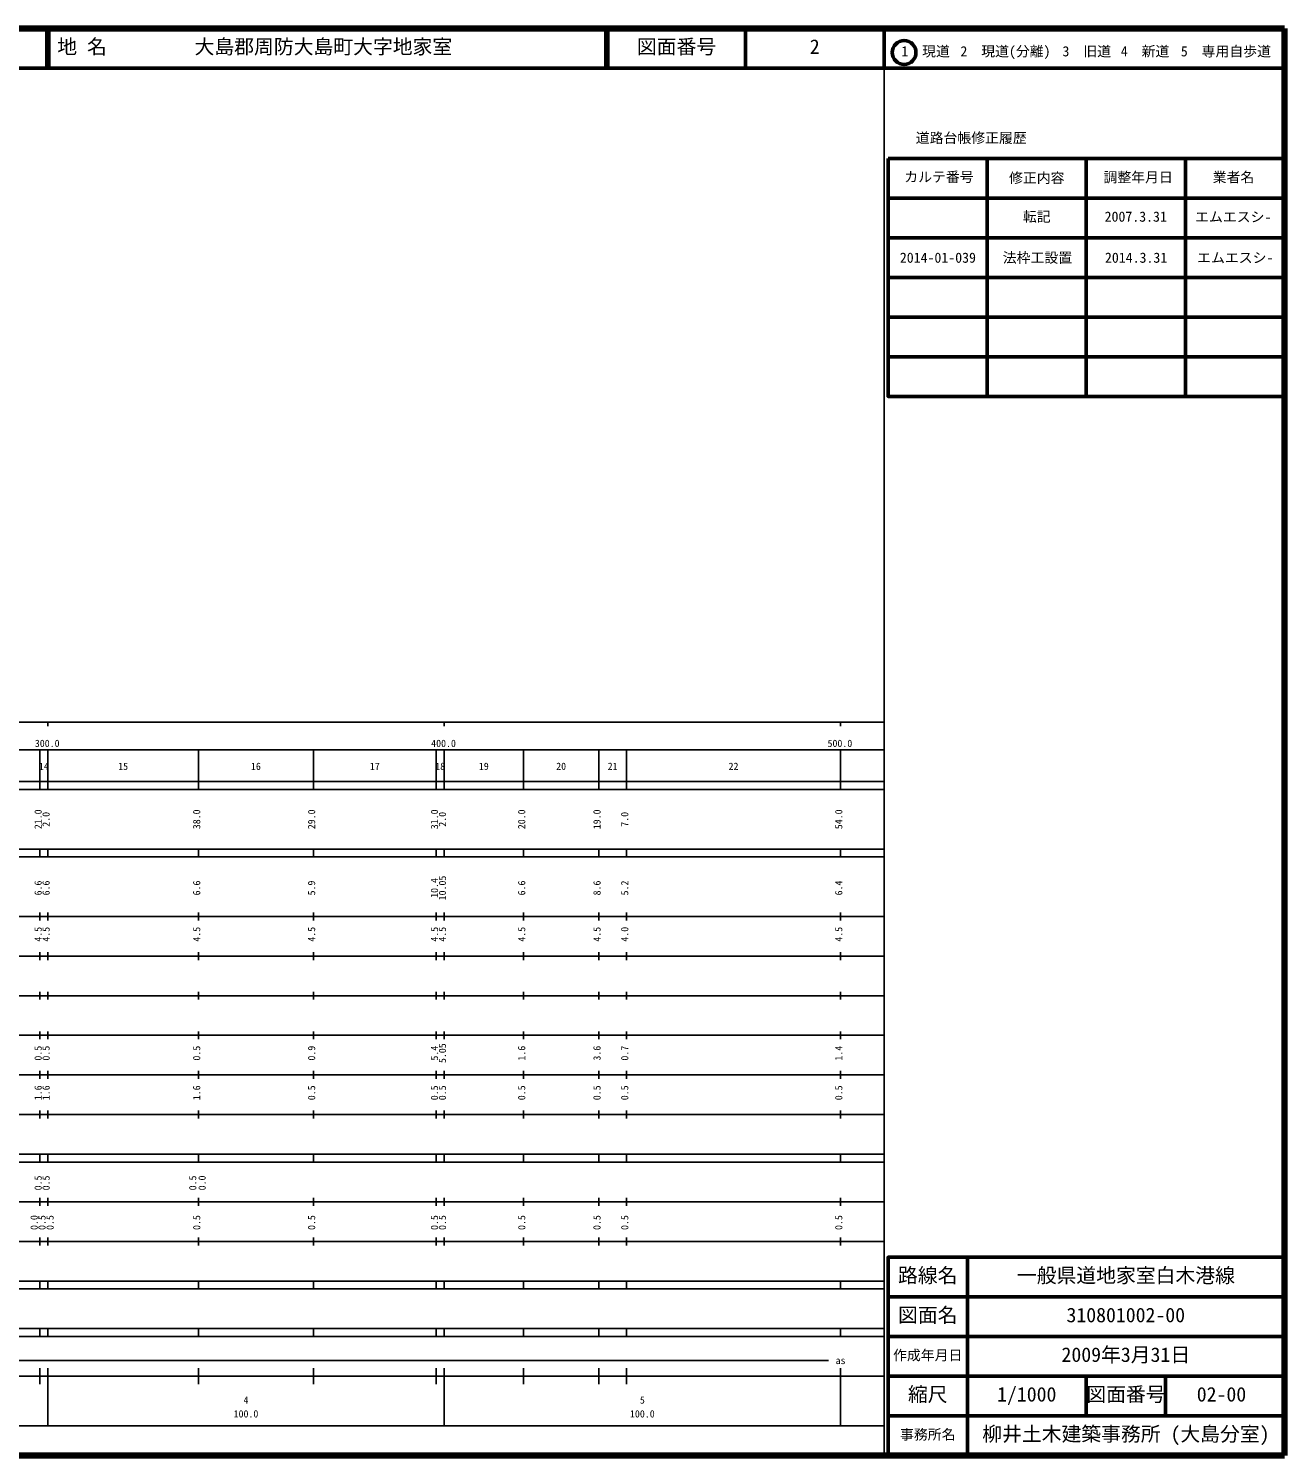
# Model space of a CAD drawing. Units: millimetres on the paper. Extents: x 40 to 680, y 20 to 380.
# Drawn here: x 363.1 to 680, y 20 to 380 of the extents above; entities that cross this region are included whole.
import ezdxf
from ezdxf.enums import TextEntityAlignment as Align

# ---------------------------------------------------------------- set-up
doc = ezdxf.new("R2010")
doc.units = ezdxf.units.MM
for name, color, linetype, lineweight in [('M-TTL', 2, 'Continuous', 140), ('M-TTL-BAND', 7, 'Continuous', 25), ('M-TTL-FRAM', 2, 'Continuous', 50), ('M-TTL-LINE', 7, 'Continuous', 50)]:
    doc.layers.add(name, color=color, linetype=linetype, lineweight=lineweight)
doc.layers.add('M-TTL-TXT', color=7, linetype='Continuous')
doc.styles.add('ＭＳ ゴシック', font='')
doc.styles.get('ＭＳ ゴシック').set_extended_font_data('MS Gothic')

msp = doc.modelspace()

# ---------------------------------------------------------------- linework, layer by layer
at = {"layer": 'M-TTL'}
for p, q in [((680, 380), (40, 380)), ((680, 20), (680, 380)), ((40, 20), (680, 20))]:
    msp.add_line(p, q, dxfattribs=at)
at = {"layer": 'M-TTL-BAND'}
for p, q in [((579, 20), (579, 370)), ((40, 205), (579, 205)), ((368, 205), (368, 204)), ((468, 205), (468, 204)), ((568, 205), (568, 204)), ((68, 198), (579, 198)), ((366, 188), (366, 198)), ((368, 188), (368, 198)), ((406, 188), (406, 198)), ((435, 188), (435, 198)), ((466, 188), (466, 198)), ((468, 188), (468, 198)), ((488, 188), (488, 198)), ((507, 188), (507, 198)), ((514, 188), (514, 198)), ((568, 188), (568, 198)), ((40, 190), (579, 190)), ((40, 188), (579, 188)), ((40, 173), (579, 173)), ((366, 171), (366, 173)), ((368, 171), (368, 173)), ((406, 171), (406, 173)), ((435, 171), (435, 173)), ((466, 171), (466, 173)), ((468, 171), (468, 173)), ((488, 171), (488, 173)), ((507, 171), (507, 173)), ((514, 171), (514, 173)), ((568, 171), (568, 173)), ((40, 171), (579, 171)), ((40, 156), (579, 156)), ((366, 155), (366, 157)), ((368, 155), (368, 157)), ((406, 155), (406, 157)), ((435, 155), (435, 157)), ((466, 155), (466, 157)), ((468, 155), (468, 157)), ((488, 155), (488, 157)), ((507, 155), (507, 157)), ((514, 155), (514, 157)), ((568, 155), (568, 157)), ((46, 146), (579, 146)), ((366, 145), (366, 147)), ((368, 145), (368, 147)), ((406, 145), (406, 147)), ((435, 145), (435, 147)), ((466, 145), (466, 147)), ((468, 145), (468, 147)), ((488, 145), (488, 147)), ((507, 145), (507, 147)), ((514, 145), (514, 147)), ((568, 145), (568, 147)), ((366, 135), (366, 137)), ((368, 135), (368, 137)), ((406, 135), (406, 137)), ((435, 135), (435, 137)), ((466, 135), (466, 137)), ((468, 135), (468, 137)), ((488, 135), (488, 137)), ((507, 135), (507, 137)), ((514, 135), (514, 137)), ((568, 135), (568, 137)), ((52, 136), (579, 136)), ((46, 126), (579, 126)), ((366, 125), (366, 127)), ((368, 125), (368, 127)), ((406, 125), (406, 127)), ((435, 125), (435, 127)), ((466, 125), (466, 127)), ((468, 125), (468, 127)), ((488, 125), (488, 127)), ((507, 125), (507, 127)), ((514, 125), (514, 127)), ((568, 125), (568, 127)), ((52, 116), (579, 116)), ((366, 115), (366, 117)), ((368, 115), (368, 117)), ((406, 115), (406, 117)), ((435, 115), (435, 117)), ((466, 115), (466, 117)), ((468, 115), (468, 117)), ((488, 115), (488, 117)), ((507, 115), (507, 117)), ((514, 115), (514, 117)), ((568, 115), (568, 117)), ((46, 106), (579, 106)), ((366, 105), (366, 107)), ((368, 105), (368, 107)), ((406, 105), (406, 107)), ((435, 105), (435, 107)), ((466, 105), (466, 107)), ((468, 105), (468, 107)), ((488, 105), (488, 107)), ((507, 105), (507, 107)), ((514, 105), (514, 107)), ((568, 105), (568, 107)), ((40, 96), (579, 96)), ((40, 94), (579, 94)), ((366, 94), (366, 96)), ((368, 94), (368, 96)), ((406, 94), (406, 96)), ((435, 94), (435, 96)), ((466, 94), (466, 96)), ((468, 94), (468, 96)), ((488, 94), (488, 96)), ((507, 94), (507, 96)), ((514, 94), (514, 96)), ((568, 94), (568, 96)), ((49, 84), (579, 84)), ((366, 83), (366, 85)), ((368, 83), (368, 85)), ((406, 83), (406, 85)), ((435, 83), (435, 85)), ((466, 83), (466, 85)), ((468, 83), (468, 85)), ((488, 83), (488, 85)), ((507, 83), (507, 85)), ((514, 83), (514, 85)), ((568, 83), (568, 85)), ((40, 74), (579, 74)), ((366, 73), (366, 75)), ((368, 73), (368, 75)), ((406, 73), (406, 75)), ((435, 73), (435, 75)), ((466, 73), (466, 75)), ((468, 73), (468, 75)), ((488, 73), (488, 75)), ((507, 73), (507, 75)), ((514, 73), (514, 75)), ((568, 73), (568, 75)), ((40, 64), (579, 64)), ((40, 62), (579, 62)), ((366, 62), (366, 64)), ((368, 62), (368, 64)), ((406, 62), (406, 64)), ((435, 62), (435, 64)), ((466, 62), (466, 64)), ((468, 62), (468, 64)), ((488, 62), (488, 64)), ((507, 62), (507, 64)), ((514, 62), (514, 64)), ((568, 62), (568, 64)), ((40, 52), (579, 52)), ((366, 50), (366, 52)), ((368, 50), (368, 52)), ((406, 50), (406, 52)), ((435, 50), (435, 52)), ((466, 50), (466, 52)), ((468, 50), (468, 52)), ((488, 50), (488, 52)), ((507, 50), (507, 52)), ((514, 50), (514, 52)), ((568, 50), (568, 52)), ((40, 50), (579, 50)), ((71, 44), (565, 44)), ((40, 40), (579, 40)), ((366, 38), (366, 42)), ((368, 27.5), (368, 42)), ((406, 38), (406, 42)), ((435, 38), (435, 42)), ((466, 38), (466, 42)), ((468, 27.5), (468, 42)), ((488, 38), (488, 42)), ((507, 38), (507, 42)), ((514, 38), (514, 42)), ((568, 27.5), (568, 42)), ((68, 27.5), (579, 27.5))]:
    msp.add_line(p, q, dxfattribs=at)
at = {"layer": 'M-TTL-FRAM'}
msp.add_line((580, 347.197), (680, 347.197), dxfattribs=at)
for points in [[(580, 347.197), (580, 287.197), (680, 287.197)], [(680, 70), (580, 70), (580, 20)]]:
    msp.add_lwpolyline(points, dxfattribs=at)
at = {"layer": 'M-TTL-LINE'}
for p, q in [((367.75, 380), (367.75, 370)), ((368.25, 380), (368.25, 370)), ((508.747, 380), (508.747, 370)), ((509.247, 380), (509.247, 370)), ((543.996, 380), (543.996, 370)), ((579, 380), (579, 370)), ((40, 370), (680, 370)), ((605, 347.197), (605, 287.197)), ((630, 347.197), (630, 287.197)), ((655, 347.197), (655, 287.197)), ((580, 337.197), (680, 337.197)), ((580, 327.197), (680, 327.197)), ((580, 317.197), (680, 317.197)), ((580, 307.197), (680, 307.197)), ((580, 297.197), (680, 297.197)), ((600, 70), (600, 20)), ((680, 60), (580, 60)), ((680, 50), (580, 50)), ((680, 40), (580, 40)), ((630, 40), (630, 30)), ((650, 40), (650, 30)), ((680, 30), (580, 30))]:
    msp.add_line(p, q, dxfattribs=at)
msp.add_circle((584.031, 373.958), 3, dxfattribs=at)

# ---------------------------------------------------------------- texts
at = {"layer": 'M-TTL-BAND', "style": 'ＭＳ ゴシック'}
for s, p in [('300.0', (364.719, 198.195)), ('400.0', (464.719, 198.195)), ('500.0', (564.719, 198.195)), ('14', (365.75, 192.405)), ('15', (385.75, 192.405)), ('16', (419.25, 192.405)), ('17', (449.25, 192.405)), ('18', (465.75, 192.405)), ('19', (476.75, 192.405)), ('20', (496.25, 192.405)), ('21', (509.25, 192.405)), ('22', (539.75, 192.405)), ('as', (566.75, 42.5)), ('4', (417.375, 32.523)), ('5', (517.375, 32.523)), ('100.0', (414.875, 29.033)), ('100.0', (514.875, 29.033))]:
    msp.add_text(s, height=1.833, dxfattribs=at).set_placement(p, align=Align.BOTTOM_LEFT)
for s, p in [('21.0', (367, 178)), ('2.0', (369, 178.625)), ('38.0', (407, 178)), ('29.0', (436, 178)), ('31.0', (467, 178)), ('2.0', (469, 178.625)), ('20.0', (489, 178)), ('19.0', (508, 178)), ('7.0', (515, 178.625)), ('54.0', (569, 178)), ('10.05', (469, 160.049)), ('6.6', (367, 161.299)), ('6.6', (369, 161.299)), ('6.6', (407, 161.299)), ('5.9', (436, 161.299)), ('10.4', (467, 160.674)), ('6.6', (489, 161.299)), ('8.6', (508, 161.299)), ('5.2', (515, 161.299)), ('6.4', (569, 161.299)), ('4.5', (367, 149.625)), ('4.5', (369, 149.625)), ('4.5', (407, 149.625)), ('4.5', (436, 149.625)), ('4.5', (467, 149.625)), ('4.5', (469, 149.625)), ('4.5', (489, 149.625)), ('4.5', (508, 149.625)), ('4.0', (515, 149.625)), ('4.5', (569, 149.625)), ('0.5', (367, 119.625)), ('0.5', (369, 119.625)), ('0.5', (407, 119.625)), ('0.9', (436, 119.625)), ('5.4', (467, 119.625)), ('5.05', (469, 119)), ('1.6', (489, 119.625)), ('3.6', (508, 119.625)), ('0.7', (515, 119.625)), ('1.4', (569, 119.625)), ('1.6', (367, 109.625)), ('1.6', (369, 109.625)), ('1.6', (407, 109.625)), ('0.5', (436, 109.625)), ('0.5', (467, 109.625)), ('0.5', (469, 109.625)), ('0.5', (489, 109.625)), ('0.5', (508, 109.625)), ('0.5', (515, 109.625)), ('0.5', (569, 109.625)), ('0.5', (367, 86.889)), ('0.5', (369, 86.889)), ('0.5', (406, 86.889)), ('0.0', (408.37, 86.889)), ('0.0', (366, 76.889)), ('0.5', (367.97, 76.889)), ('0.5', (370, 76.889)), ('0.5', (407, 76.889)), ('0.5', (436, 76.889)), ('0.5', (467, 76.889)), ('0.5', (469, 76.889)), ('0.5', (489, 76.889)), ('0.5', (508, 76.889)), ('0.5', (515, 76.889)), ('0.5', (569, 76.889))]:
    msp.add_text(s, height=1.833, rotation=90, dxfattribs=at).set_placement(p, align=Align.BOTTOM_LEFT)
at = {"layer": 'M-TTL-TXT', "style": 'ＭＳ ゴシック'}
for s, height, p in [('地 名', 3.666, (370.38, 372.5)), ('大島郡周防大島町大字地家室', 3.666, (405.024, 372.5)), ('図面番号', 3.666, (516.621, 372.5)), ('2', 3.666, (560.246, 372.5)), ('1\u3000現道', 2.566, (583.323, 372.208)), ('2\u3000現道(分離)', 2.566, (598.244, 372.208)), ('3\u3000旧道', 2.566, (623.996, 372.208)), ('4\u3000新道', 2.566, (638.699, 372.208)), ('5\u3000専用自歩道', 2.566, (653.853, 372.208)), ('道路台帳修正履歴', 2.566, (586.968, 350.363)), ('カルテ番号', 2.566, (584.089, 340.527)), ('修正内容', 2.566, (610.509, 340.273)), ('調整年月日', 2.566, (634.339, 340.447)), ('業者名', 2.566, (661.884, 340.447)), ('転記', 2.566, (614, 330.495)), ('2007.3.31', 2.566, (634.625, 330.495)), ('エムエスシ-', 2.566, (657.452, 330.439)), ('2014-01-039', 2.566, (582.962, 320.14)), ('法枠工設置', 2.566, (608.925, 320.14)), ('2014.3.31', 2.566, (634.712, 320.14)), ('エムエスシ-', 2.566, (657.962, 320.14)), ('路線名', 3.666, (582.5, 62.5)), ('一般県道地家室白木港線', 3.666, (612.5, 62.5)), ('図面名', 3.666, (582.5, 52.5)), ('310801002-00', 3.666, (625, 52.5)), ('作成年月日', 2.566, (581.25, 43.25)), ('2009年3月31日', 3.666, (623.75, 42.5)), ('縮尺', 3.666, (585, 32.5)), ('1/1000', 3.666, (607.5, 32.5)), ('図面番号', 3.666, (630, 32.5)), ('02-00', 3.666, (657.875, 32.5)), ('事務所名', 2.566, (583, 23.25)), ('柳井土木建築事務所 (大島分室)', 3.666, (603.75, 22.5))]:
    msp.add_text(s, height=height, dxfattribs=at).set_placement(p, align=Align.BOTTOM_LEFT)

doc.saveas('drawing.dxf')
